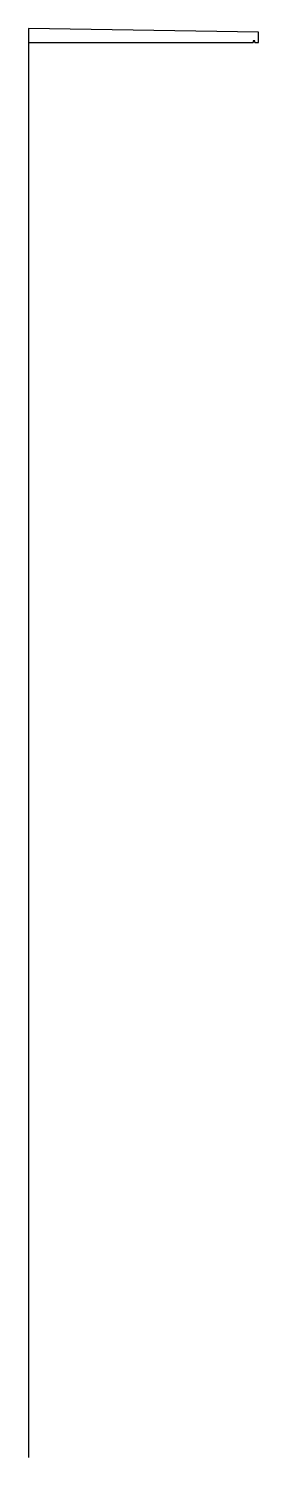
# Model space of a CAD drawing. Header units: inches. Extents: x 0 to 33, y -205 to 0.
import ezdxf

# ---------------------------------------------------------------- set-up
doc = ezdxf.new("R2010")
doc.units = ezdxf.units.IN
doc.layers.get('0').update_dxf_attribs({"linetype": 'CONTINUOUS'})

msp = doc.modelspace()

# ---------------------------------------------------------------- linework, layer by layer
for p, q in [((0, 0), (0, -2)), ((33, -0.5), (0, 0)), ((0, -2), (0, -205.46)), ((0, -2), (32.25, -2)), ((32.5, -1.75), (32.25, -1.75)), ((32.25, -1.75), (32.25, -2)), ((32.5, -2), (32.5, -1.75)), ((32.5, -2), (33, -2)), ((33, -2), (33, -0.5))]:
    msp.add_line(p, q)

doc.saveas('drawing.dxf')
